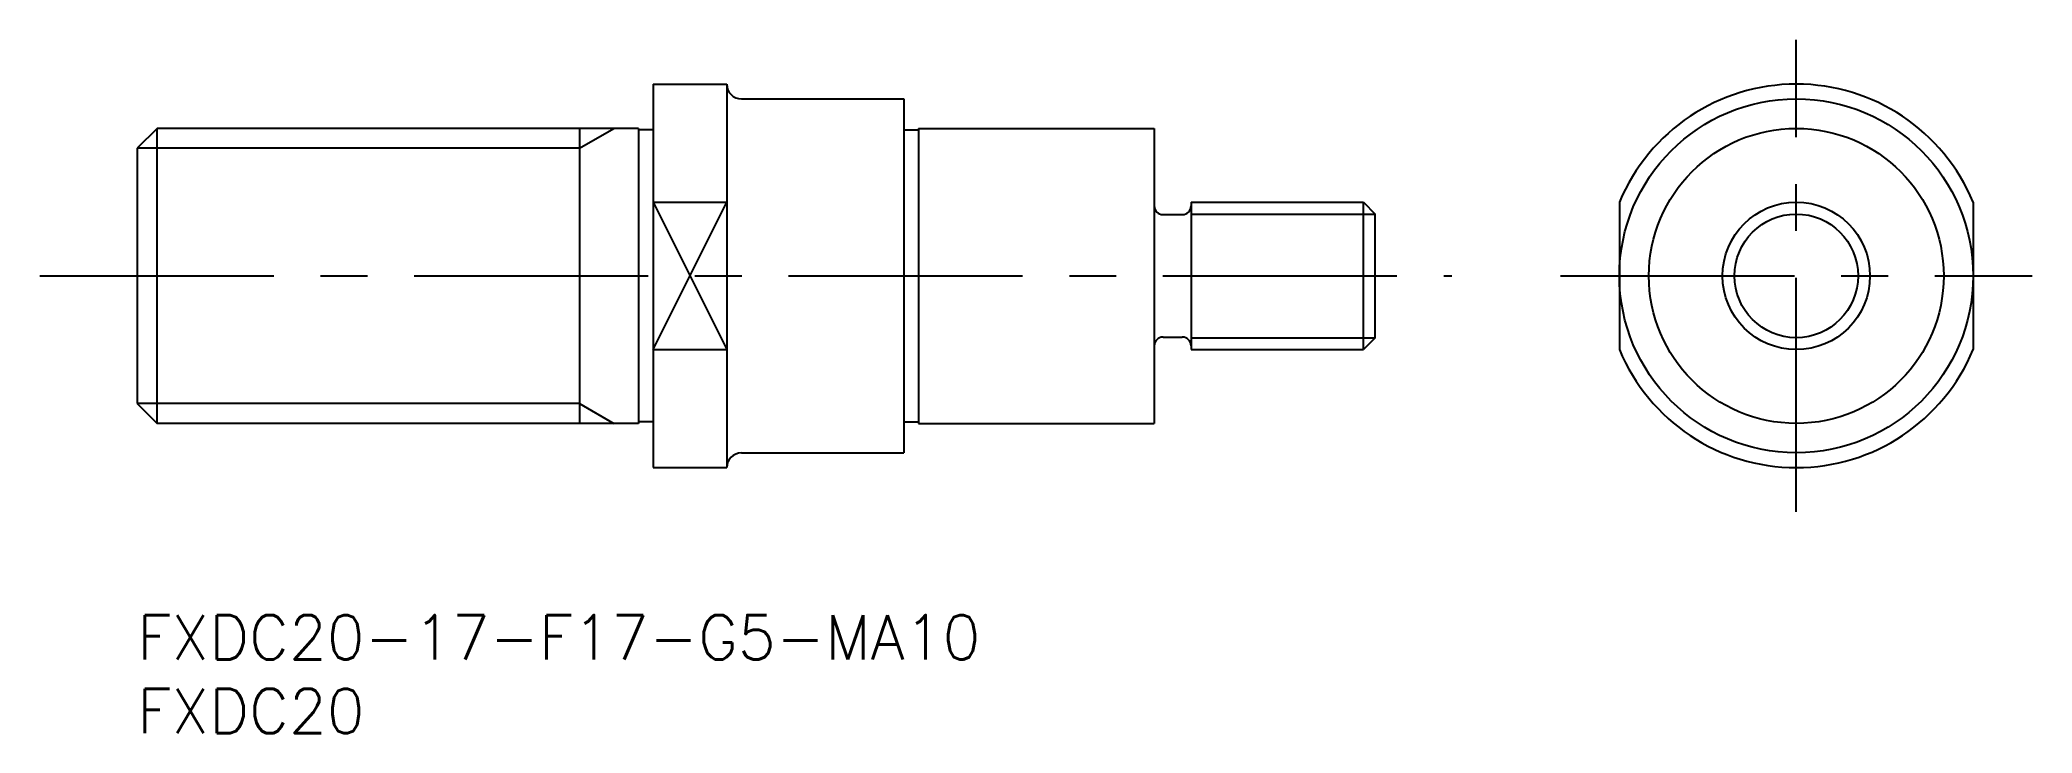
# Model space of a CAD drawing. Extents: x -7 to 129, y -8 to 39.
import ezdxf

# ---------------------------------------------------------------- set-up
doc = ezdxf.new("R2010")
doc.units = 0
doc.header["$LTSCALE"] = 0.5
doc.linetypes.add('CENTER', pattern=[50.8, 31.75, -6.35, 6.35, -6.35])
for name, color, linetype in [('MSM_CENTER', 1, 'CENTER'), ('MSM_CONTINUOUS', 7, 'CONTINUOUS'), ('MSM_NARROW', 5, 'CONTINUOUS'), ('MSM_PART_NUMBER', 7, 'CONTINUOUS')]:
    doc.layers.add(name, color=color, linetype=linetype)
doc.styles.get("Standard").update_dxf_attribs({"font": 'txt.shx', "height": 3, "bigfont": 'bigfont.shx'})

# ---------------------------------------------------------------- blocks, each defined once
blk = doc.blocks.new('*U12')
at = {"layer": 'MSM_PART_NUMBER'}
blk.add_text('FXDC20-17-F17-G5-MA10', height=3, dxfattribs=at).set_placement((0, -3))
blk = doc.blocks.new('*U13')
at = {"layer": 'MSM_PART_NUMBER'}
blk.add_text('FXDC20', height=3, dxfattribs=at).set_placement((0, -8))

msp = doc.modelspace()

# ---------------------------------------------------------------- linework, layer by layer
at = {"layer": 'MSM_CENTER'}
for p, q in [((112.56, 7), (112.56, 39)), ((-6.61, 23), (89.19, 23)), ((96.56, 23), (128.56, 23))]:
    msp.add_line(p, q, dxfattribs=at)
at = {"layer": 'MSM_CONTINUOUS'}
for p, q in [((35, 36), (35, 10)), ((35, 36), (40, 36)), ((40, 36), (40, 10)), ((41, 35), (52, 35)), ((52, 35), (52, 11)), ((1.35, 33), (0, 31.65)), ((34, 33), (1.35, 33)), ((1.35, 13), (1.35, 33)), ((30, 33), (30, 13)), ((34, 33), (34, 13)), ((35, 32.9), (34, 32.9)), ((52, 32.9), (53, 32.9)), ((53, 33), (69, 33)), ((53, 33), (53, 13)), ((69, 33), (69, 13)), ((0, 31.65), (0, 14.35)), ((35, 28), (40, 28)), ((69.6, 27.15), (70.9, 27.15)), ((71.5, 28), (83.19, 28)), ((71.5, 28), (71.5, 18)), ((83.19, 18), (83.19, 28)), ((83.19, 28), (84, 27.19)), ((84, 18.81), (84, 27.19)), ((100.56, 28), (100.56, 18)), ((124.56, 28), (124.56, 18)), ((35, 18), (40, 18)), ((69.6, 18.85), (70.9, 18.85)), ((71.5, 18), (83.19, 18)), ((84, 18.81), (83.19, 18)), ((0, 14.35), (1.35, 13)), ((34, 13), (1.35, 13)), ((35, 13.1), (34, 13.1)), ((52, 13.1), (53, 13.1)), ((53, 13), (69, 13)), ((41, 11), (52, 11)), ((35, 10), (40, 10))]:
    msp.add_line(p, q, dxfattribs=at)
for radius in [12, 10, 5]:
    msp.add_circle((112.56, 23), radius, dxfattribs=at)
for centre, radius, start, end in [((41, 36), 1, 180, 270), ((112.56, 23), 13, 22.6199, 157.3801), ((69.6, 27.75), 0.6, 180, 270), ((70.9, 27.75), 0.6, 270, 0), ((69.6, 18.25), 0.6, 90, 180), ((70.9, 18.25), 0.6, 0, 90), ((112.56, 23), 13, 202.6199, 337.3801), ((41, 10), 1, 90, 180)]:
    msp.add_arc(centre, radius, start, end, dxfattribs=at)
at = {"layer": 'MSM_NARROW'}
for p, q in [((30, 31.65), (32.34, 33)), ((30, 31.65), (0, 31.65)), ((35, 28), (40, 18)), ((35, 18), (40, 28)), ((71.5, 27.19), (84, 27.19)), ((71.5, 18.81), (84, 18.81)), ((30, 14.35), (0, 14.35)), ((30, 14.35), (32.34, 13))]:
    msp.add_line(p, q, dxfattribs=at)
msp.add_circle((112.56, 23), 4.19, dxfattribs=at)

# ---------------------------------------------------------------- block references
at = {"layer": 'MSM_CONTINUOUS'}
for name in ['*U12', '*U13']:
    msp.add_blockref(name, (0, 0), dxfattribs=at)

doc.saveas('drawing.dxf')
